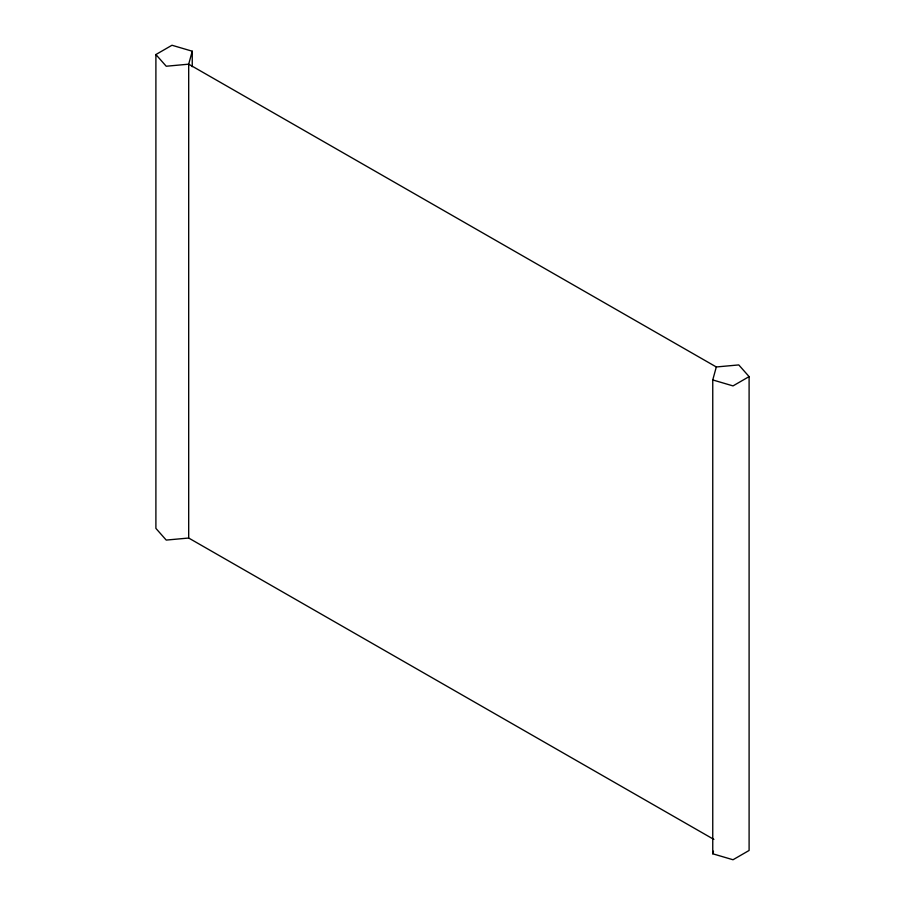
<?xml version="1.0" encoding="UTF-8"?>
<svg xmlns="http://www.w3.org/2000/svg" width="905" height="905" viewBox="0 0 905 905"><rect width="100%" height="100%" fill="white"/><g stroke="black" fill="none" stroke-linecap="round" stroke-linejoin="round"><path stroke-width="1.36" d="M188.693 538.034L166.226 540.081L155.898 528.384L155.898 54.538L171.984 45.25L192.245 51.212L188.693 64.176L188.693 538.034L713.864 839.421M712.755 379.942L716.308 366.966L738.774 364.919L749.102 376.616L749.102 850.462L733.016 859.75L712.755 853.788L712.755 379.942L733.016 385.903L749.102 376.616M712.755 853.788L713.468 851.198M716.308 366.966L188.693 64.176L166.226 66.235L155.898 54.538M192.245 51.212L192.245 66.721"/></g></svg>
